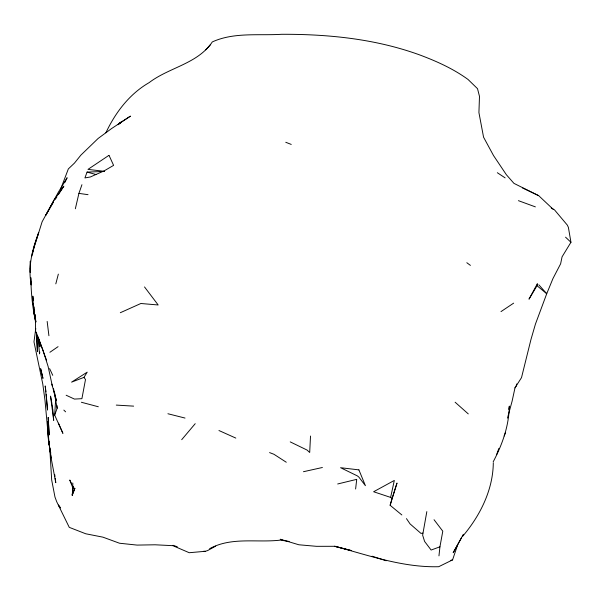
<?xml version="1.0" encoding="UTF-8"?>
<svg xmlns="http://www.w3.org/2000/svg" width="601" height="601" viewBox="0 0 601 601"><rect width="100%" height="100%" fill="white"/><g stroke="black" fill="none" stroke-linecap="round" stroke-linejoin="round"><path stroke-width="0.9" d="M72.804 483.009L72.789 487.832L74.862 488.343L72.24 495.111L74.862 488.343M32.454 254.298L34.392 245.591L38.697 232.564C32.296 249.332 27.691 266.987 31.267 284.949L30.779 277.572C31.147 292.334 32.251 307.216 35.76 321.595M310.514 436.033L309.695 452.485L307.036 450.044L290.223 441.885M47.539 421.902C47.381 432.404 48.411 443.005 50.822 453.237M37.405 351.638L36.548 332.368L37.405 351.638L37.555 348.941M58.47 423.157L62.917 433.366L54.668 415.103L55.675 398.951L55.743 400.784M47.599 421.91L49.042 444.522L45.007 400.469L42.776 383.971L33.979 341.864L35.782 328.446M493.301 462.762C493.045 490.123 479.921 516.019 462.5 536.49M73.067 486.697L72.24 495.089L73.067 486.697L72.789 487.832L69.769 480.026L71.827 484.196M438.963 555.872L439.932 546.812L442.787 531.186L434.042 519.715M355.612 489.004L356.724 479.35L337.687 483.978M39.764 352.096L39.546 353.869L37.825 336.244M426.83 511.616L422.638 535.175L424.599 541.433L431.127 550.043L439.932 546.812M537.024 285.738L537.369 283.717L528.993 299.163L537.024 285.738L546.737 293.701L535.431 324.112L530.946 339.557L521.51 377.638L514.952 387.87M31.891 256.003L32.507 252.488L42.13 221.731L58.305 192.305L67.117 177.746L64.705 182.712M508.679 409.364L509.34 406.126C508.934 425.914 502.353 444.522 493.173 461.838M390.62 497.403L394.316 480.447L373.619 491.746L390.62 497.403L392.077 498.394L390.124 505.283L401.844 514.952M515.042 387.637L512.112 401.152L507.469 418.108M75.343 208.772L78.919 193.387L81.939 184.71M55.81 283.86L58.342 274.116M516.071 386.511L516.755 383.926M390.124 505.283L397.013 483.039L392.077 498.394M280.321 539.225L298.862 544.776L316.479 546.324L334.457 546.301L351.435 550.599L334.667 546.226C368.789 555.414 402.85 567.652 438.692 566.705L452.568 559.899L457.729 544.589L463.363 534.281M496.719 454.379L498.83 448.451M54.668 415.103L57.125 408.319L57.035 405.577M104.349 171.465L87.062 172.081L84.921 177.926L90.323 176.987L104.206 170.849L113.604 165.365L109.029 155.358M60.633 189.157L68.341 168.919L74.501 163.051L80.895 155.118L98.121 138.47L111.478 128.629L130.455 116.136L119.614 123.16M504.149 435.995L505.591 432.547M105.881 132.813C115.362 112.567 129.531 93.906 149.116 82.638C169.189 67.312 197.631 63.886 212.296 41.935C233.924 32.041 258.573 35.744 281.599 34.295L282.049 34.295C328.514 34.137 375.565 38.915 419.483 54.849L420.452 55.209C437.152 61.49 453.53 68.92 468.029 79.46L477.517 88.678L479.485 96.363L478.922 112.605L483.565 137.193L493.534 155.576L506.403 174.778L513.968 183.38L538.759 195.716L553.431 209.539M461.328 538.045L453.184 552.74L457.729 544.589M551.267 207.969L554.475 209.832L567.389 225.187L568.396 227.433L570.95 242.271L562.07 256.822L560.62 263.809L552.935 278.601L546.737 293.701L538.819 284.806M83.967 377.375L87.19 372.169L71.587 382.138L83.967 377.375L85.5 379.516L81.909 398.681L74.434 399.079L66.14 395.225M53.309 202.394L45.811 215.196L53.812 200.471L63.849 186.152L58.327 194.664M55.315 199.299L56.825 196.985M181.697 439.699L195.212 423.682M205.73 49.86L210.696 44.482M119.719 123.34L121.056 122.131L118.239 124.557M118.119 124.73L120.906 122.349M49.898 352.284L58.072 346.664M108.879 155.381L87.979 169.384L104.349 171.323M500.986 311.611L513.637 303.144M215.661 546.151L207.495 550.636L205.219 551.305L189.217 552.717L172.87 545.67L155.103 544.791L137.066 545.092L119.524 543.236L102.951 537.166L85.755 533.778L69.265 527.355L56.727 501.775L54.976 497.065L51.686 480.034L49.815 448.729L48.741 441.232L51.138 458.075L55.773 482.663L55.209 478.238M120.313 312.723L140.859 303.497L158.168 304.97L144.518 286.947M209.651 548.683C231.978 536.408 257.874 543.161 282.012 539.931M450.833 560.32L452.568 559.899M303.452 471.717L322.399 467.495M422.909 533.072L420.978 533.41L410.062 523.907L406.456 518.618M203.431 551.29L205.219 551.305M116.286 405.097L133.64 406.133M78.919 193.387L88.031 194.671M289.164 541.441L282.808 540.494L280.276 539.405M167.919 413.743L185.025 418.063M81.383 402.257L98.316 406.764M87.062 172.081L95.965 174.5M372.064 556.203L386.15 560.756M173.035 545.31L177.287 546.775M518.423 200.666L535.386 206.879M269.571 452.591L273.951 454.281L286.279 462.244M285.76 142.279L291.245 144.428M218.944 430.519L235.81 438.091M522.464 187.918L538.654 195.648M497.32 172.712L505.125 177.881M466.812 262.712L470.418 265.387M455.115 402.212L468.277 413.909M565.549 237.17L570.95 242.271M63.834 410.085L65.614 411.843M60.543 507.958L58.357 505.035L59.92 507.169M49.598 368.578L52.745 375.332M45.578 357.67L46.608 360.217M38.892 339.174L45.233 356.821M51.844 384.084L56.396 400.89L54.263 391.311M52.422 386.39L48.118 366.482L42.949 350.165L35.602 331.219L35.316 314.804L35.744 322.174L33.386 305.331L32.852 296.143L33.378 300.613M35.068 317.854L33.573 310.86L35.654 322.324M35.444 319.604L35.82 321.355M51.941 403.677L50.537 396.104L53.692 420.392L52.783 408.95M53.557 388.764L57.125 408.319M38.426 337.604L39.997 346.679L38.517 337.77M33.926 308.005L33.183 303.497L34.588 312.302M34.219 309.8L34.52 311.603M52.077 404.556L52.64 408.071M49.815 448.729L51.138 458.075M54.759 474.707L54.984 476.473M45.931 391.754L45.203 385.947L47.524 410.055L46.209 394.339M47.163 321.437L48.921 335.726M30.26 268.392L30.26 272.471L30.32 261.119L30.26 268.392M358.902 469.877L340.572 467.706L357.385 475.909L358.835 477.059L365.408 485.683L358.902 469.877M42.401 375.971L40.635 368.653L42.956 378.375L42.401 375.971M49.177 434.808L48.185 417.477L49.177 434.808"/></g></svg>
